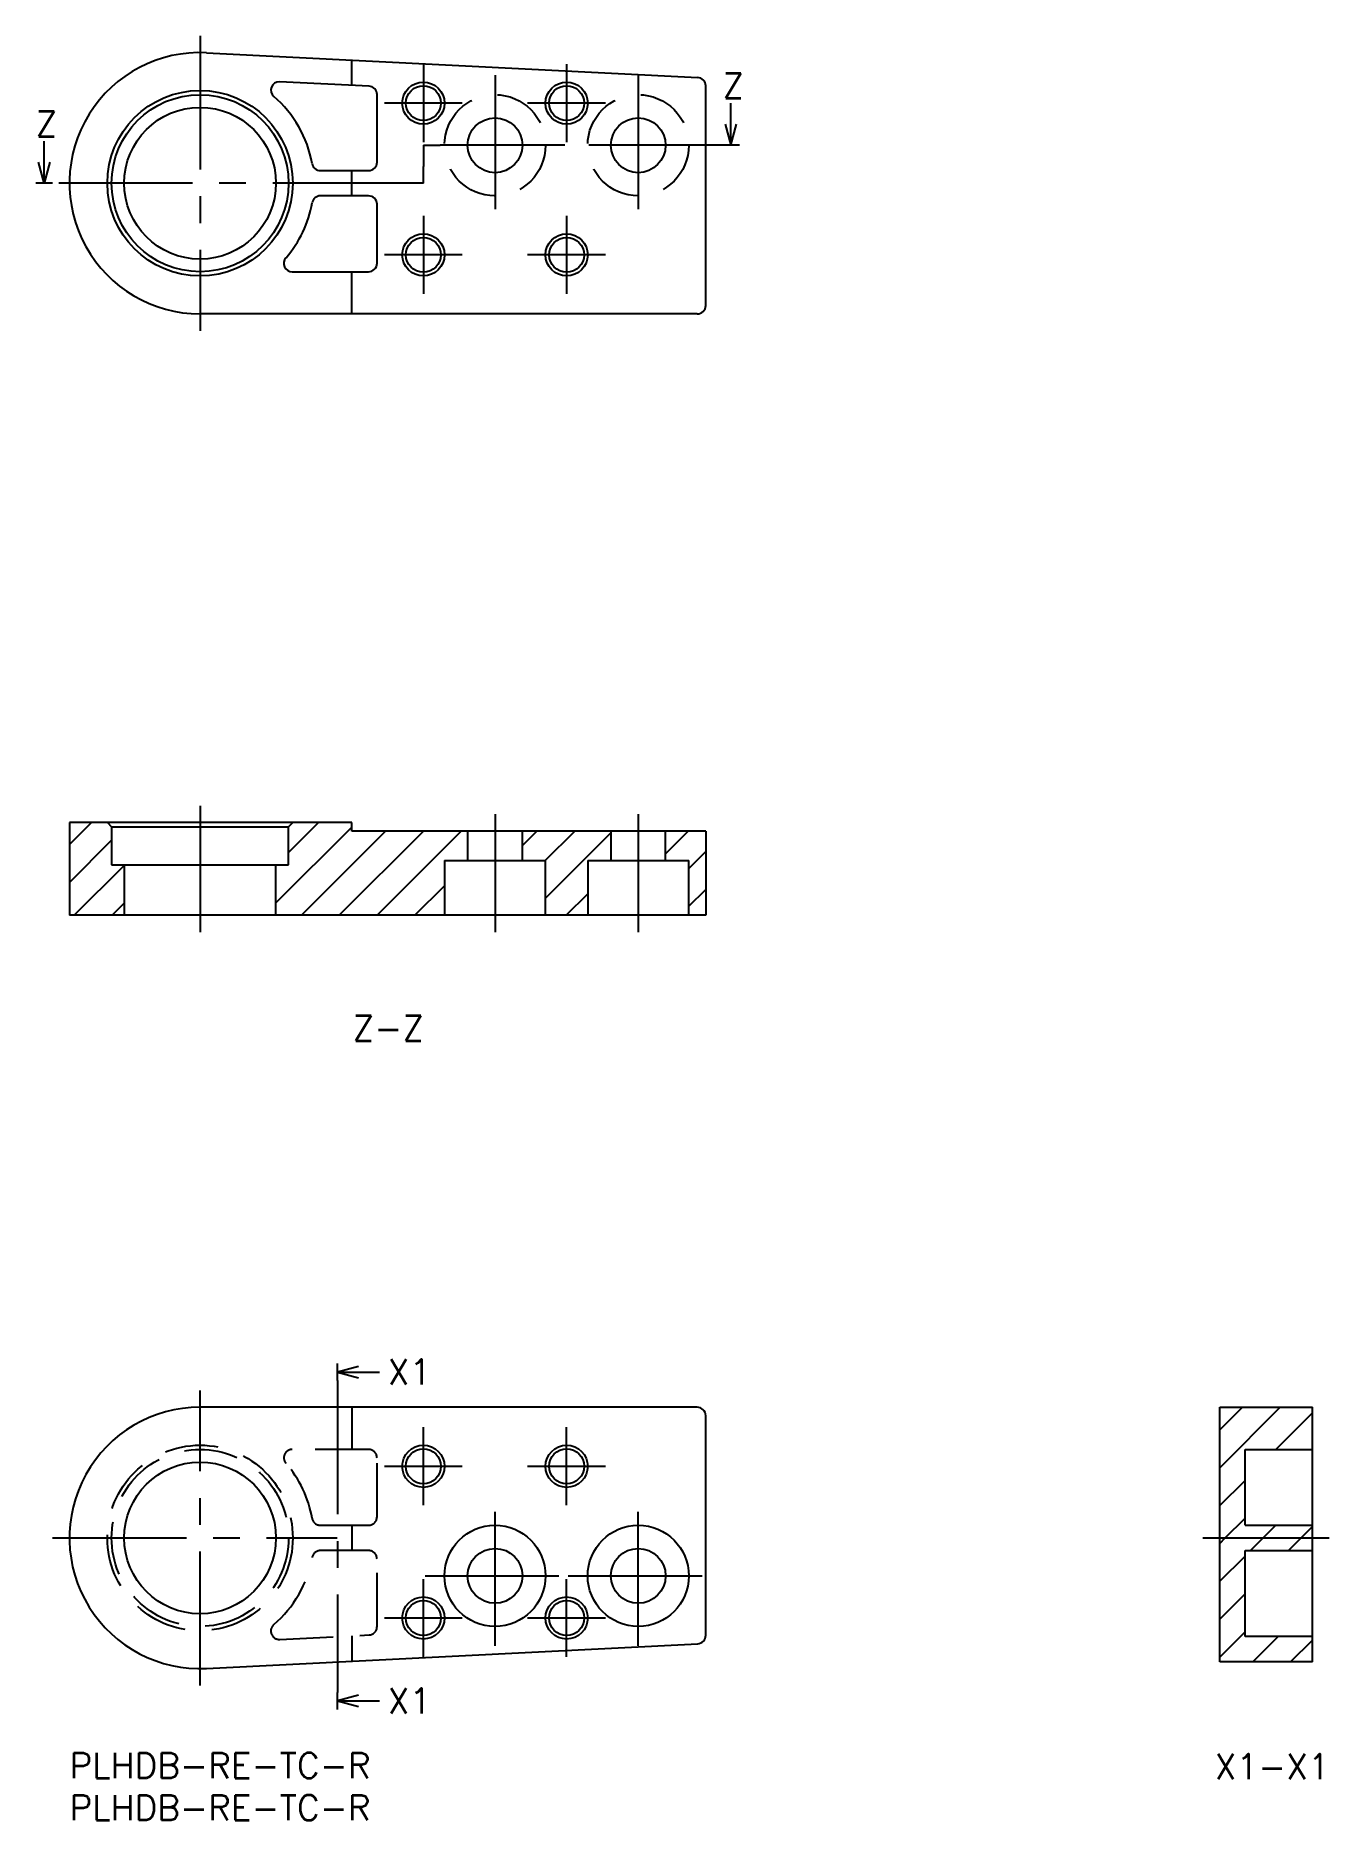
# Model space of a CAD drawing. Extents: x -4 to 150, y -8 to 204.
import ezdxf

# ---------------------------------------------------------------- set-up
doc = ezdxf.new("R2010")
doc.units = 0
doc.header["$LTSCALE"] = 0.5
doc.linetypes.add('CENTER', pattern=[50.8, 31.75, -6.35, 6.35, -6.35])
doc.linetypes.add('DASHED', pattern=[19.05, 12.7, -6.35])
for name, color, linetype in [('MSM_CENTER', 1, 'CENTER'), ('MSM_CONTINUOUS', 7, 'CONTINUOUS'), ('MSM_DASHED', 4, 'DASHED'), ('MSM_NARROW', 5, 'CONTINUOUS'), ('MSM_PART_NUMBER', 7, 'CONTINUOUS')]:
    doc.layers.add(name, color=color, linetype=linetype)
doc.styles.get("Standard").update_dxf_attribs({"font": 'txt.shx', "height": 3, "bigfont": 'bigfont.shx'})

# ---------------------------------------------------------------- blocks, each defined once
blk = doc.blocks.new('*U77')
at = {"layer": 'MSM_PART_NUMBER'}
blk.add_text('PLHDB-RE-TC-R', height=3, dxfattribs=at).set_placement((0, -3))
blk = doc.blocks.new('*U78')
at = {"layer": 'MSM_PART_NUMBER'}
blk.add_text('PLHDB-RE-TC-R', height=3, dxfattribs=at).set_placement((0, -8))

msp = doc.modelspace()

# ---------------------------------------------------------------- linework, layer by layer
at = {"layer": 'MSM_CENTER'}
for p, q in [((15.5, 203.71), (15.5, 168.71)), ((42, 200.34), (42, 191.09)), ((50.5, 199.01), (50.5, 182.41)), ((59, 200.34), (59, 191.09)), ((67.5, 199.01), (67.5, 182.41)), ((46.62, 195.71), (37.37, 195.71)), ((63.62, 195.71), (54.37, 195.71)), ((58.8, 190.71), (44, 190.71)), ((77.5, 190.71), (59.2, 190.71)), ((42, 188.71), (42, 188.21)), ((40, 186.21), (-2, 186.21)), ((42, 182.34), (42, 173.09)), ((59, 182.34), (59, 173.09)), ((46.62, 177.71), (37.37, 177.71)), ((63.62, 177.71), (54.37, 177.71)), ((15.5, 112.36), (15.5, 97.36)), ((50.5, 111.36), (50.5, 97.36)), ((67.5, 111.36), (67.5, 97.36)), ((15.5, 8), (15.5, 43)), ((31.8, 44.18), (31.8, 7.16)), ((42, 29.38), (42, 38.62)), ((59, 29.38), (59, 38.62)), ((37.37, 34), (46.62, 34)), ((54.37, 34), (63.62, 34)), ((50.5, 12.7), (50.5, 29.3)), ((67.5, 12.7), (67.5, 29.3)), ((-2, 25.5), (31.78, 25.5)), ((134.5, 25.5), (149.5, 25.5)), ((42, 11.38), (42, 20.62)), ((42.2, 21), (58.8, 21)), ((59, 11.38), (59, 20.62)), ((59.2, 21), (75.8, 21)), ((37.37, 16), (46.62, 16)), ((54.37, 16), (63.62, 16))]:
    msp.add_line(p, q, dxfattribs=at)
at = {"layer": 'MSM_CONTINUOUS'}
for p, q in [((16.27, 201.69), (74.55, 198.76)), ((33.5, 197.82), (33.5, 200.82)), ((35.55, 197.72), (24.94, 198.25)), ((75.5, 171.71), (75.5, 197.76)), ((36.5, 188.71), (36.5, 196.72)), ((42, 190.71), (44, 190.71)), ((42, 190.71), (42, 188.71)), ((29.78, 187.71), (35.5, 187.71)), ((33.5, 184.71), (33.5, 187.71)), ((42, 186.21), (42, 188.21)), ((35.5, 184.71), (29.78, 184.71)), ((42, 186.21), (40, 186.21)), ((36.5, 176.71), (36.5, 183.71)), ((26.45, 175.71), (35.5, 175.71)), ((33.5, 170.71), (33.5, 175.71)), ((74.5, 170.71), (15.5, 170.71)), ((33.5, 110.36), (0, 110.36)), ((0, 110.36), (0, 99.36)), ((4.5, 110.36), (5, 109.86)), ((26, 109.86), (26.5, 110.36)), ((33.5, 109.36), (33.5, 110.36)), ((5, 109.86), (5, 105.36)), ((5, 109.86), (26, 109.86)), ((26, 105.36), (26, 109.86)), ((75.5, 109.36), (33.5, 109.36)), ((47.25, 109.36), (47.25, 105.86)), ((53.75, 105.86), (53.75, 109.36)), ((64.25, 109.36), (64.25, 105.86)), ((70.75, 105.86), (70.75, 109.36)), ((75.5, 109.36), (75.5, 99.36)), ((44.5, 105.86), (56.5, 105.86)), ((44.5, 105.86), (44.5, 99.36)), ((56.5, 99.36), (56.5, 105.86)), ((61.5, 105.86), (73.5, 105.86)), ((61.5, 105.86), (61.5, 99.36)), ((73.5, 99.36), (73.5, 105.86)), ((5, 105.36), (26, 105.36)), ((6.5, 105.36), (6.5, 99.36)), ((24.5, 99.36), (24.5, 105.36)), ((75.5, 99.36), (0, 99.36)), ((74.5, 41), (15.5, 41)), ((136.5, 41), (147.5, 41)), ((136.5, 10.8), (136.5, 41)), ((147.5, 10.8), (147.5, 41)), ((75.5, 13.95), (75.5, 40)), ((139.5, 27), (139.5, 36)), ((139.5, 36), (147.5, 36)), ((139.5, 27), (147.5, 27)), ((139.5, 13.8), (139.5, 24)), ((139.5, 24), (147.5, 24)), ((16.28, 10.02), (74.55, 12.95)), ((147.5, 13.8), (139.5, 13.8)), ((147.5, 10.8), (136.5, 10.8))]:
    msp.add_line(p, q, dxfattribs=at)
for centre, radius in [((15.5, 186.21), 11), ((42, 195.71), 2.07), ((59, 195.71), 2.07), ((15.5, 186.21), 10.5), ((15.5, 186.21), 9), ((50.5, 190.71), 3.25), ((67.5, 190.71), 3.25), ((42, 177.71), 2.07), ((59, 177.71), 2.07), ((42, 34), 2.07), ((59, 34), 2.07), ((15.5, 25.5), 9), ((50.5, 21), 6), ((67.5, 21), 6), ((50.5, 21), 3.25), ((67.5, 21), 3.25), ((42, 16), 2.07), ((59, 16), 2.07)]:
    msp.add_circle(centre, radius, dxfattribs=at)
for centre, radius, start, end in [((15.5, 186.21), 15.5, 87.1189, 270), ((24.89, 197.25), 1, 87.1189, 229.5954), ((35.5, 196.72), 1, 0, 87.1189), ((74.5, 197.76), 1, 0, 87.1189), ((15.5, 186.21), 13.5, 9.9282, 49.5954), ((29.78, 188.71), 1, 189.9282, 270), ((35.5, 188.71), 1, 270, 0), ((29.78, 183.71), 1, 90, 170.0718), ((35.5, 183.71), 1, 0, 90), ((15.5, 186.21), 13.5, 319.0673, 350.0718), ((26.45, 176.71), 1, 139.0673, 270), ((35.5, 176.71), 1, 270, 0), ((74.5, 171.71), 1, 270, 0), ((15.5, 25.5), 15.5, 90, 272.8811), ((74.5, 40), 1, 0, 90), ((74.5, 13.95), 1, 272.8811, 0)]:
    msp.add_arc(centre, radius, start, end, dxfattribs=at)
at = {"layer": 'MSM_DASHED'}
for p, q in [((33.5, 41), (33.5, 36)), ((35.5, 36), (26.45, 36)), ((36.5, 28), (36.5, 35)), ((29.78, 27), (35.5, 27)), ((33.5, 27), (33.5, 24)), ((35.5, 24), (29.78, 24)), ((36.5, 14.99), (36.5, 23)), ((24.95, 13.46), (35.55, 13.99)), ((33.5, 13.89), (33.5, 10.89))]:
    msp.add_line(p, q, dxfattribs=at)
for centre, radius in [((50.5, 190.71), 6), ((67.5, 190.71), 6), ((15.5, 25.5), 11), ((15.5, 25.5), 10.5)]:
    msp.add_circle(centre, radius, dxfattribs=at)
for centre, radius, start, end in [((26.45, 35), 1, 90, 220.9327), ((35.5, 35), 1, 0, 90), ((15.5, 25.5), 13.5, 9.9282, 40.9327), ((29.78, 28), 1, 189.9282, 270), ((35.5, 28), 1, 270, 0), ((29.78, 23), 1, 90, 170.0718), ((35.5, 23), 1, 0, 90), ((15.5, 25.5), 13.5, 310.4046, 350.0718), ((24.9, 14.46), 1, 130.4046, 272.8811), ((35.5, 14.99), 1, 272.8811, 0)]:
    msp.add_arc(centre, radius, start, end, dxfattribs=at)
at = {"layer": 'MSM_NARROW'}
for p, q in [((0, 107.76), (2.6, 110.36)), ((26, 106.82), (29.54, 110.36)), ((0, 103.27), (5, 108.27)), ((24.5, 100.83), (33.5, 109.83)), ((27.52, 99.36), (37.52, 109.36)), ((32.01, 99.36), (42.01, 109.36)), ((36.5, 99.36), (46.5, 109.36)), ((53.75, 107.63), (55.48, 109.36)), ((56.47, 105.86), (59.97, 109.36)), ((56.5, 101.4), (64.25, 109.15)), ((70.75, 106.67), (73.44, 109.36)), ((73.5, 104.93), (75.5, 106.93)), ((0.58, 99.36), (6.5, 105.28)), ((24.5, 105.32), (24.54, 105.36)), ((40.99, 99.36), (44.5, 102.87)), ((58.95, 99.36), (61.5, 101.91)), ((73.5, 100.44), (75.5, 102.44)), ((5.07, 99.36), (6.5, 100.79)), ((136.5, 38.31), (139.19, 41)), ((136.5, 33.82), (143.68, 41)), ((143.17, 36), (147.5, 40.33)), ((136.5, 29.33), (139.5, 32.33)), ((137.16, 25.5), (139.5, 27.84)), ((136.5, 24.84), (137.16, 25.5)), ((140.15, 24), (143.15, 27)), ((144.64, 24), (147.5, 26.86)), ((136.5, 20.35), (139.5, 23.35)), ((136.5, 15.86), (139.5, 18.86)), ((136.5, 11.37), (139.5, 14.37)), ((140.42, 10.8), (143.43, 13.8)), ((144.91, 10.8), (147.5, 13.39))]:
    msp.add_line(p, q, dxfattribs=at)
at = {"layer": 'MSM_NARROW', "linetype": 'CONTINUOUS'}
for p, q in [((26, 106.82), (29.54, 110.36)), ((24.5, 100.83), (33.5, 109.83)), ((27.52, 99.36), (37.52, 109.36)), ((32.01, 99.36), (42.01, 109.36)), ((36.5, 99.36), (46.5, 109.36)), ((24.5, 105.32), (24.54, 105.36)), ((40.99, 99.36), (44.5, 102.87))]:
    msp.add_line(p, q, dxfattribs=at)
at = {"layer": 'MSM_NARROW'}
for centre in [(42, 195.71), (59, 195.71), (42, 177.71), (59, 177.71), (42, 34), (59, 34), (42, 16), (59, 16)]:
    msp.add_circle(centre, 2.5, dxfattribs=at)
at = {"layer": 'MSM_PART_NUMBER'}
for p, q in [((78.5, 190.71), (78.5, 195.71)), ((77.83, 193.21), (78.5, 190.71)), ((78.5, 190.71), (79.16, 193.21)), ((-3, 186.21), (-3, 191.21)), ((79.5, 190.71), (77.5, 190.71)), ((-3, 186.21), (-3.67, 188.71)), ((-2.34, 188.71), (-3, 186.21)), ((-2, 186.21), (-4, 186.21)), ((31.8, 44.18), (31.8, 46.18)), ((34.3, 45.85), (31.8, 45.18)), ((31.8, 45.18), (34.3, 44.51)), ((31.8, 45.18), (36.8, 45.18)), ((31.8, 5.16), (31.8, 7.16)), ((34.3, 6.83), (31.8, 6.16)), ((31.8, 6.16), (34.3, 5.49)), ((31.8, 6.16), (36.8, 6.16))]:
    msp.add_line(p, q, dxfattribs=at)

# ---------------------------------------------------------------- block references
at = {"layer": 'MSM_CONTINUOUS'}
for name in ['*U77', '*U78']:
    msp.add_blockref(name, (0, 0), dxfattribs=at)

# ---------------------------------------------------------------- texts
at = {"layer": 'MSM_PART_NUMBER'}
for s, p in [('Z', (77.49, 196.28)), ('Z', (-4, 191.77)), ('X1', (37.78, 43.7)), ('X1', (37.78, 4.68))]:
    msp.add_text(s, height=3, dxfattribs=at).set_placement(p)
for s, p in [('Z-Z', (33.6, 84.47)), ('X1-X1', (135.91, -3.13))]:
    msp.add_text(s, height=3, rotation=360, dxfattribs=at).set_placement(p)

doc.saveas('drawing.dxf')
